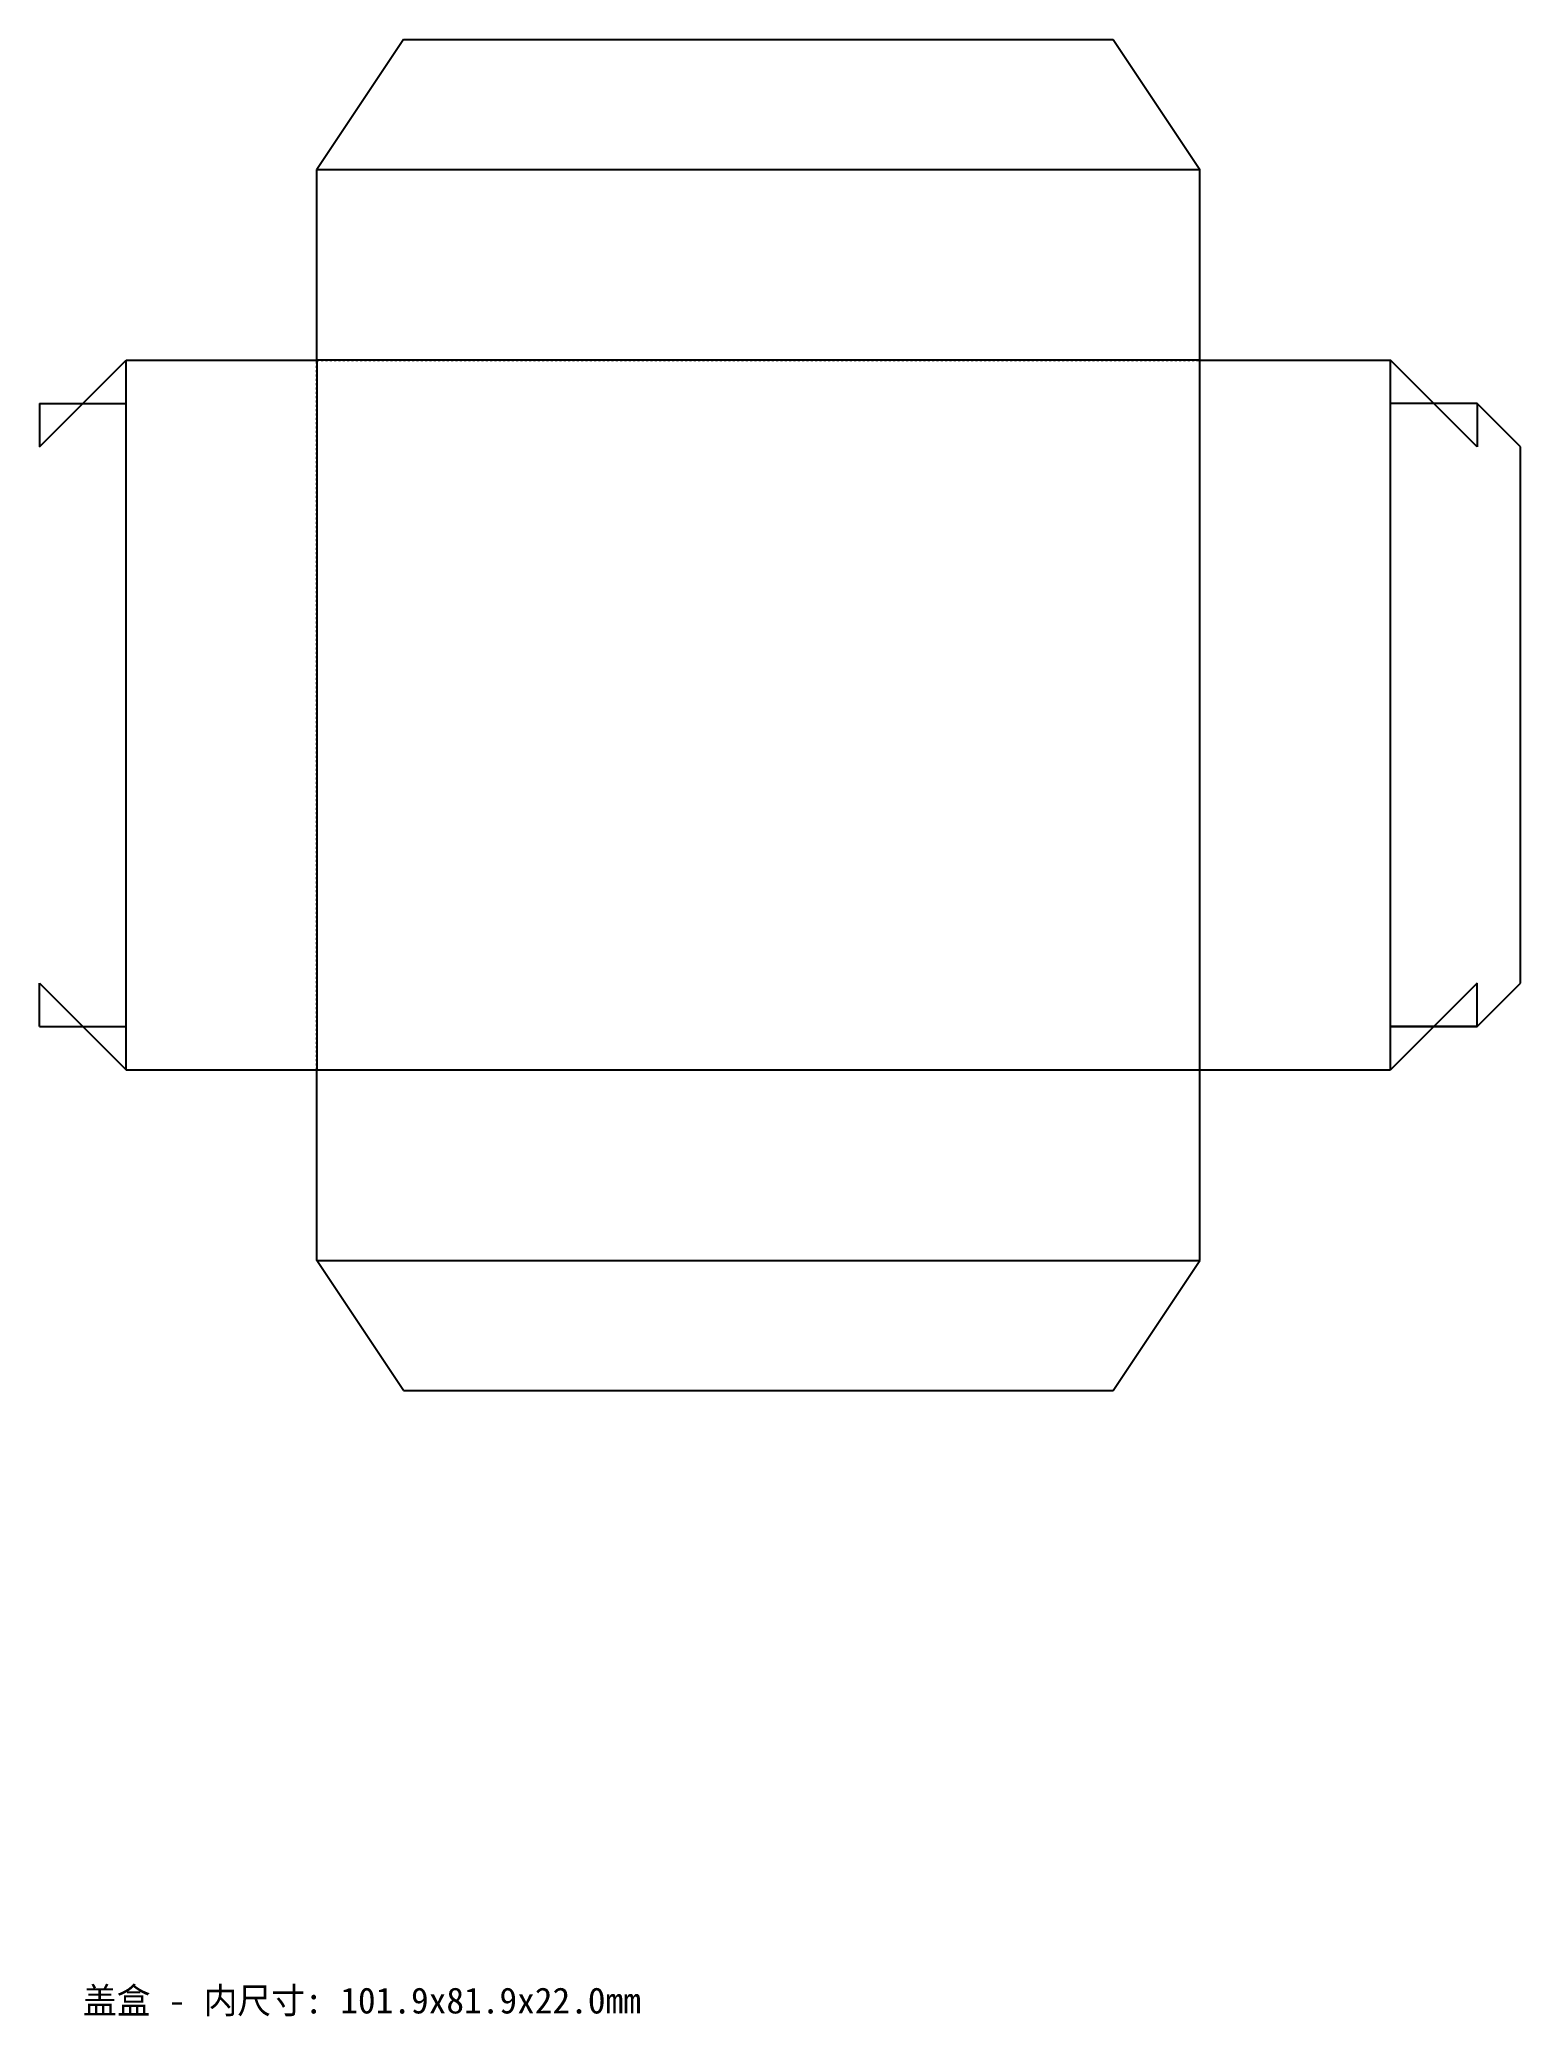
# Model space of a CAD drawing. Header units: metres. Extents: x 0 to 171, y 5 to 233.
import ezdxf

# ---------------------------------------------------------------- set-up
doc = ezdxf.new("R2010")
doc.units = ezdxf.units.M
doc.linetypes.add('DASHED', pattern=[0.5, 0.25, -0.25])
for name, color, linetype in [('ANNO', 7, 'Continuous'), ('CUT', 1, 'Continuous'), ('FOLD', 5, 'Continuous')]:
    doc.layers.add(name, color=color, linetype=linetype)

msp = doc.modelspace()

# ---------------------------------------------------------------- linework, layer by layer
at = {"layer": 'CUT'}
for p, q in [((42, 232.8), (32, 217.8)), ((42, 232.8), (123.9, 232.8)), ((123.9, 232.8), (133.9, 217.8)), ((32, 217.8), (133.9, 217.8)), ((32, 195.8), (32, 217.8)), ((133.9, 195.8), (133.9, 217.8)), ((0, 185.8), (10, 195.8)), ((10, 113.9), (10, 195.8)), ((10, 195.8), (32, 195.8)), ((133.9, 195.8), (32, 195.8)), ((32, 195.8), (32, 113.9)), ((133.9, 113.9), (133.9, 195.8)), ((133.9, 195.8), (155.9, 195.8)), ((155.9, 113.9), (155.9, 195.8)), ((165.9, 185.8), (155.9, 195.8)), ((0, 190.8), (10, 190.8)), ((0, 190.8), (0, 185.8)), ((165.9, 190.8), (155.9, 190.8)), ((165.9, 190.8), (155.9, 190.8)), ((170.9, 185.8), (165.9, 190.8)), ((165.9, 190.8), (165.9, 185.8)), ((170.9, 123.9), (170.9, 185.8)), ((0, 118.9), (0, 123.9)), ((0, 123.9), (10, 113.9)), ((165.9, 123.9), (155.9, 113.9)), ((165.9, 118.9), (170.9, 123.9)), ((165.9, 118.9), (165.9, 123.9)), ((0, 118.9), (10, 118.9)), ((155.9, 118.9), (165.9, 118.9)), ((165.9, 118.9), (155.9, 118.9)), ((10, 113.9), (32, 113.9)), ((32, 113.9), (133.9, 113.9)), ((32, 91.9), (32, 113.9)), ((133.9, 91.9), (133.9, 113.9)), ((133.9, 113.9), (155.9, 113.9)), ((32, 91.9), (133.9, 91.9)), ((42, 76.9), (32, 91.9)), ((123.9, 76.9), (133.9, 91.9)), ((42, 76.9), (123.9, 76.9))]:
    msp.add_line(p, q, dxfattribs=at)
at = {"layer": 'FOLD', "linetype": 'DASHED'}
for p, q in [((32, 217.8), (133.9, 217.8)), ((32, 195.8), (133.9, 195.8)), ((32, 113.9), (32, 195.8)), ((133.9, 113.9), (133.9, 195.8)), ((155.9, 118.9), (155.9, 190.8)), ((32, 113.9), (133.9, 113.9)), ((32, 91.9), (133.9, 91.9))]:
    msp.add_line(p, q, dxfattribs=at)

# ---------------------------------------------------------------- texts
at = {"layer": 'ANNO'}
msp.add_text('盖盒 - 内尺寸: 101.9x81.9x22.0mm', height=3, dxfattribs=at).set_placement((5, 5))

doc.saveas('drawing.dxf')
